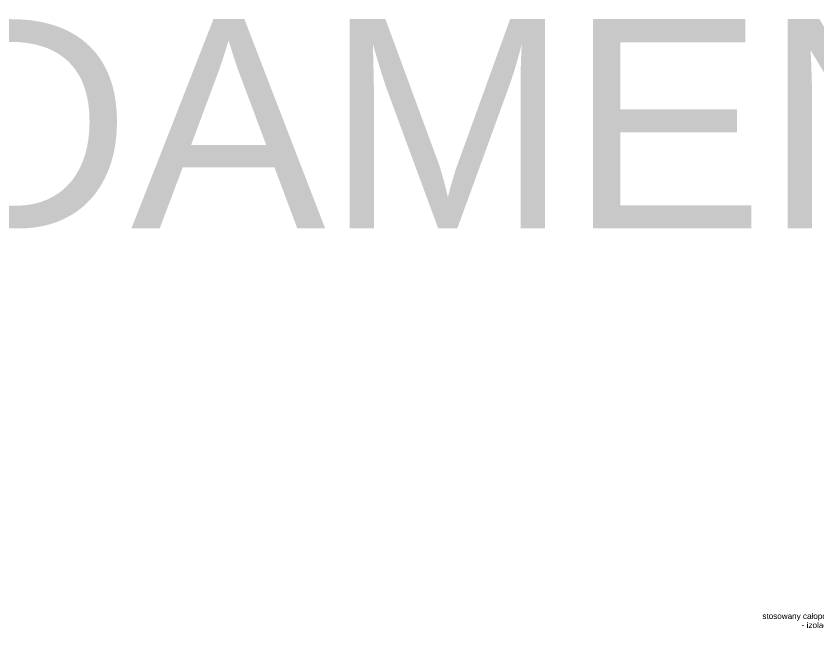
# Model space of a CAD drawing. Header units: millimetres. Extents: x 647 to 146539, y -131215 to 59.
# Drawn here: x 111612 to 115060, y -12778 to -10060 of the extents above; entities that cross this region are included whole.
import ezdxf

# ---------------------------------------------------------------- set-up
doc = ezdxf.new("R2010")
doc.units = ezdxf.units.MM
doc.layers.add('G-Opisy', color=2, linetype='Continuous', lineweight=18)
doc.styles.add('Arial-GG', font='arial.ttf')
doc.styles.add('GENERATED_STYLE_1', font='arial.ttf')

msp = doc.modelspace()

# ---------------------------------------------------------------- texts
at = {"layer": 'G-Opisy', "color": 2, "insert": (91366.92, -10986.67), "char_height": 900, "width": 45955.9586, "attachment_point": 7, "style": 'Arial-GG'}
msp.add_mtext('{\\fArial|b0|i0|c0|p34;\\W9.24498;    }PŁYTY FUNDAMENTOWE I ŁAWY', dxfattribs=at)
at = {"layer": 'G-Opisy', "linetype": 'Continuous', "insert": (115847.42, -12472.27), "char_height": 25, "attachment_point": 3, "line_spacing_factor": 0.936976, "style": 'GENERATED_STYLE_1'}
msp.add_mtext('{\\fArial|b0|i0|c238|p38;\\W9.42707;       }{\\A1;STRONA WEWNĘTRZNA}\\P{\\fArial|b0|i0|c238|p38;\\W8.52162;     }{\\A1;- folia kubełkowa poniżej poziomu terenuj}\\P{\\fArial|b0|i0|c238|p38;\\W9.29350;          }{\\A1;- styrodur}\\P{\\fArial|b0|i0|c238|p38;\\W8.39865;      }{\\A1;- materiał np. MULTI-BAUDICHT 2K }\\P{\\A1;   stosowany całopowierzchniowo jako klej do płyt termoizolacyjnych}\\P{\\fArial|b0|i0|c238|p38;\\W6.80434;   }{\\A1;- izolacja przeciwwodna MULTI-BAUDICHT 2K gr.4mm}\\P{\\fArial|b0|i0|c238|p38;\\W8.95518;    }{\\A1;- gruntowanie Kiesol rozcieńczony z wodą 1:1 }\\P{\\fArial|b0|i0|c238|p38;\\W8.94351;       }{\\A1;- ściana żelbetowa, gr. 25cm}\\P{\\fArial|b0|i0|c238|p38;\\W9.83496;           }{\\A1;\\C251;      }', dxfattribs=at)

doc.saveas('drawing.dxf')
